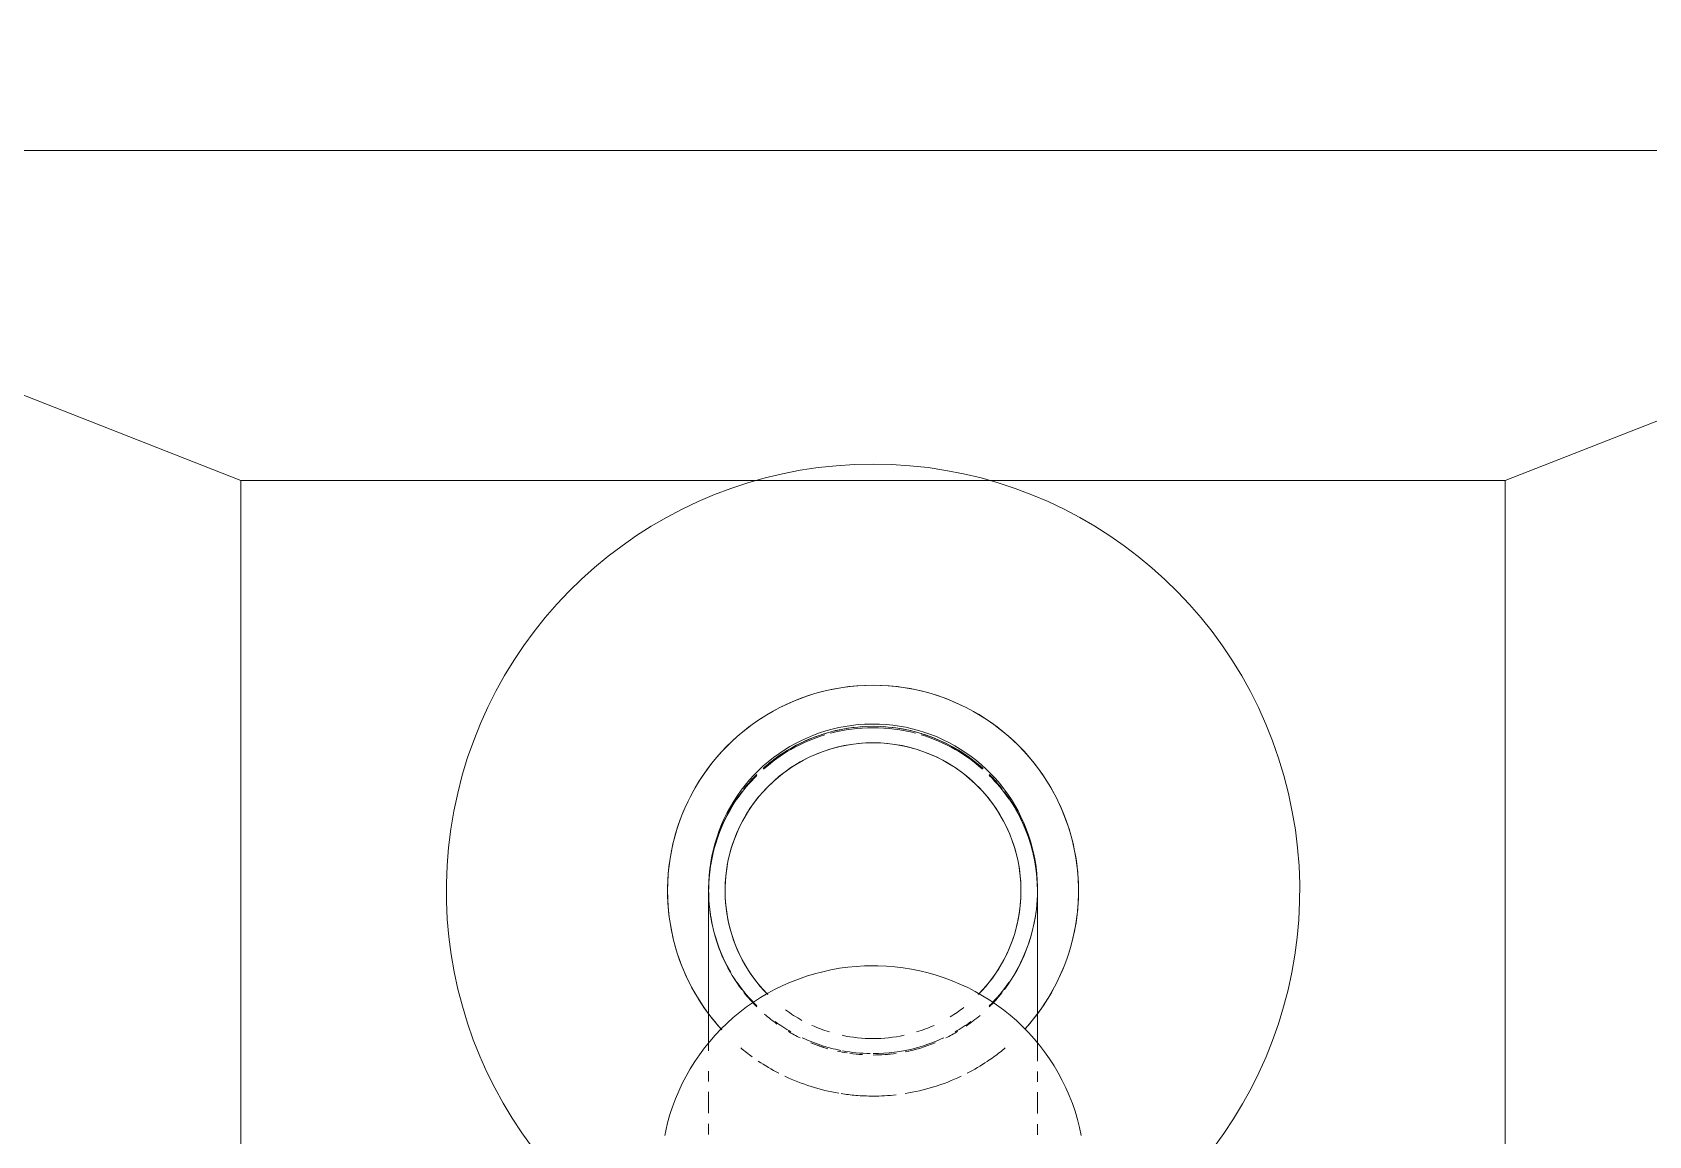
# Model space of a CAD drawing. Header units: millimetres. Extents: x -4000 to 187956, y -58990 to 162485.
# Drawn here: x 847.5 to 1044.2, y 15980.2 to 16114.5 of the extents above; entities that cross this region are included whole.
import ezdxf

# ---------------------------------------------------------------- set-up
doc = ezdxf.new("R2010")
doc.units = ezdxf.units.MM
doc.layers.add('A-FLOR-PATT', color=8, linetype='Continuous', lineweight=13)
doc.layers.add('P-SANR-FIXT', color=6, linetype='Continuous', lineweight=9)

# ---------------------------------------------------------------- blocks, each defined once
blk = doc.blocks.new('C2400 - C2400-V822-0_000')
at = {"layer": 'P-SANR-FIXT', "color": 252}
for p, q in [((-76.92, -259.9), (-76.92, -153.09)), ((76.92, -153.09), (76.92, -259.9)), ((-76.92, -259.9), (-215.83, -314.46)), ((76.92, -259.9), (-76.92, -259.9)), ((215.83, -314.46), (76.92, -259.9))]:
    blk.add_line(p, q, dxfattribs=at)
at = {"layer": 'P-SANR-FIXT', "color": 254}
for p, q in [((-20, -181.59), (-20, -180.28)), ((20, -180.31), (20, -181.62)), ((-20, -184.19), (-20, -182.89)), ((-20, -185.47), (-20, -184.19)), ((20, -182.93), (20, -184.22)), ((20, -184.22), (20, -185.51)), ((-20, -188), (-20, -186.74)), ((20, -186.78), (20, -188.03)), ((20, -190.49), (20, -191.69)), ((-20, -198.31), (-20, -197.27)), ((-20, -199.31), (-20, -198.31)), ((20, -197.3), (20, -198.33)), ((20, -198.33), (20, -199.33)), ((-20, -200.27), (-20, -199.31)), ((-20, -201.2), (-20, -200.27)), ((20, -199.33), (20, -200.3)), ((20, -200.3), (20, -201.22)), ((-20, -202.09), (-20, -201.2)), ((-20, -202.94), (-20, -202.09)), ((20, -201.22), (20, -202.11)), ((20, -202.11), (20, -202.96)), ((-20, -203.75), (-20, -202.94)), ((-20, -204.52), (-20, -203.75)), ((-20, -205.24), (-20, -204.52)), ((20, -202.96), (20, -203.77)), ((20, -203.77), (20, -204.54)), ((-20, -205.92), (-20, -205.24)), ((-20, -206.55), (-20, -205.92)), ((20, -204.54), (20, -205.26)), ((20, -205.26), (20, -205.94)), ((20, -205.94), (20, -206.57)), ((-20, -207.14), (-20, -206.55)), ((-20, -207.67), (-20, -207.14)), ((-20, -208.16), (-20, -207.67)), ((-20, -208.6), (-20, -208.16)), ((20, -206.57), (20, -207.15)), ((20, -207.15), (20, -207.69)), ((20, -207.69), (20, -208.18)), ((20, -208.18), (20, -208.61)), ((-20, -208.99), (-20, -208.6)), ((-20, -209.33), (-20, -208.99)), ((-20, -209.62), (-20, -209.33)), ((-20, -209.86), (-20, -209.62)), ((-20, -210.04), (-20, -209.86)), ((-20, -210), (-20, -210.14)), ((-20, -210.17), (-20, -210.04)), ((-20, -210.14), (-20, -210.24)), ((-20, -210.25), (-20, -210.17)), ((-20, -210.24), (-20, -210.28)), ((-20, -210.28), (-20, -210.25)), ((-20, -210.49), (-20, -210.28)), ((20, -210.28), (19.98, -211.08)), ((20, -208.61), (20, -209)), ((20, -209), (20, -209.34)), ((20, -209.34), (20, -209.63)), ((20, -209.63), (20, -209.86)), ((20, -209.86), (20, -210.05)), ((20, -210.04), (20, -210)), ((20, -210.17), (20, -210.04)), ((20, -210.05), (20, -210.18)), ((20, -210.25), (20, -210.17)), ((20, -210.18), (20, -210.25)), ((20, -210.25), (20, -210.28)), ((20, -210.28), (20, -210.25)), ((-19.97, -211.29), (-20, -210.49)), ((-19.92, -212.09), (-19.97, -211.29)), ((-19.83, -212.89), (-19.92, -212.09)), ((19.94, -211.88), (19.86, -212.67)), ((19.98, -211.08), (19.94, -211.88)), ((-19.71, -213.68), (-19.83, -212.89)), ((-19.56, -214.46), (-19.71, -213.68)), ((19.6, -214.25), (19.43, -215.03)), ((19.74, -213.47), (19.6, -214.25)), ((19.86, -212.67), (19.74, -213.47)), ((-19.37, -215.24), (-19.56, -214.46)), ((-19.16, -216.01), (-19.37, -215.24)), ((-18.92, -216.77), (-19.16, -216.01)), ((19.22, -215.81), (18.98, -216.57)), ((19.43, -215.03), (19.22, -215.81)), ((-18.64, -217.53), (-18.92, -216.77)), ((-18.34, -218.27), (-18.64, -217.53)), ((-18, -218.99), (-18.34, -218.27)), ((18.42, -218.07), (18.1, -218.8)), ((18.72, -217.32), (18.42, -218.07)), ((18.98, -216.57), (18.72, -217.32)), ((-17.64, -219.71), (-18, -218.99)), ((-17.25, -220.4), (-17.64, -219.71)), ((17.36, -220.22), (16.95, -220.9)), ((17.74, -219.51), (17.36, -220.22)), ((18.1, -218.8), (17.74, -219.51)), ((-16.83, -221.08), (-17.25, -220.4)), ((-16.38, -221.75), (-16.83, -221.08)), ((-15.91, -222.4), (-16.38, -221.75)), ((16.04, -222.22), (15.55, -222.85)), ((16.51, -221.57), (16.04, -222.22)), ((16.95, -220.9), (16.51, -221.57)), ((-15.41, -223.02), (-15.91, -222.4)), ((-14.89, -223.63), (-15.41, -223.02)), ((-14.35, -224.21), (-14.89, -223.63)), ((14.5, -224.06), (13.93, -224.63)), ((15.04, -223.47), (14.5, -224.06)), ((15.55, -222.85), (15.04, -223.47)), ((-13.78, -224.78), (-14.35, -224.21)), ((-13.19, -225.31), (-13.78, -224.78)), ((-12.58, -225.83), (-13.19, -225.31)), ((-11.94, -226.32), (-12.58, -225.83)), ((12.74, -225.69), (12.12, -226.19)), ((13.35, -225.17), (12.74, -225.69)), ((13.93, -224.63), (13.35, -225.17)), ((-11.29, -226.79), (-11.94, -226.32)), ((-10.62, -227.22), (-11.29, -226.79)), ((-9.94, -227.64), (-10.62, -227.22)), ((-9.24, -228.02), (-9.94, -227.64)), ((-8.52, -228.37), (-9.24, -228.02)), ((9.43, -227.92), (8.71, -228.28)), ((10.12, -227.53), (9.43, -227.92)), ((10.81, -227.11), (10.12, -227.53)), ((11.47, -226.66), (10.81, -227.11)), ((12.12, -226.19), (11.47, -226.66)), ((-7.79, -228.7), (-8.52, -228.37)), ((-7.05, -229), (-7.79, -228.7)), ((-6.29, -229.26), (-7.05, -229)), ((-5.53, -229.5), (-6.29, -229.26)), ((-4.75, -229.71), (-5.53, -229.5)), ((-3.97, -229.88), (-4.75, -229.71)), ((-3.19, -230.02), (-3.97, -229.88)), ((-2.39, -230.13), (-3.19, -230.02)), ((3.4, -229.99), (2.61, -230.11)), ((4.18, -229.84), (3.4, -229.99)), ((4.96, -229.65), (4.18, -229.84)), ((5.73, -229.44), (4.96, -229.65)), ((6.5, -229.19), (5.73, -229.44)), ((7.25, -228.92), (6.5, -229.19)), ((7.99, -228.61), (7.25, -228.92)), ((8.71, -228.28), (7.99, -228.61)), ((-1.6, -230.21), (-2.39, -230.13)), ((-0.8, -230.26), (-1.6, -230.21)), ((0, -230.28), (-0.8, -230.26)), ((0.22, -230.28), (0, -230.28)), ((1.02, -230.25), (0.22, -230.28)), ((1.81, -230.2), (1.02, -230.25)), ((2.61, -230.11), (1.81, -230.2))]:
    blk.add_line(p, q, dxfattribs=at)
at = {"layer": 'P-SANR-FIXT', "color": 250, "flags": 128}
for points in [[(-25.34, -180.19), (-25.13, -181.18), (-24.88, -182.17), (-24.58, -183.15), (-24.25, -184.11), (-23.88, -185.06), (-23.47, -186), (-23.02, -186.91), (-22.54, -187.81), (-22.02, -188.69), (-21.46, -189.55), (-20.87, -190.38), (-20.25, -191.2), (-19.59, -191.98), (-18.91, -192.74), (-18.19, -193.47), (-17.44, -194.18), (-16.67, -194.85), (-15.87, -195.49), (-15.04, -196.1), (-14.19, -196.68), (-13.32, -197.22), (-12.43, -197.73), (-11.52, -198.2), (-10.58, -198.63), (-9.64, -199.03), (-8.67, -199.39), (-7.69, -199.71), (-6.7, -200), (-5.7, -200.24), (-4.69, -200.45), (-3.68, -200.61), (-2.65, -200.74), (-1.63, -200.82), (-0.6, -200.87), (0, -200.87)], [(0, -200.87), (1.03, -200.85), (2.06, -200.79), (3.08, -200.69), (4.1, -200.55), (5.12, -200.37), (6.12, -200.14), (7.12, -199.88), (8.11, -199.58), (9.08, -199.24), (10.04, -198.87), (10.98, -198.45), (11.9, -198), (12.81, -197.52), (13.69, -196.99), (14.55, -196.44), (15.39, -195.85), (16.21, -195.22), (17, -194.57), (17.76, -193.88), (18.49, -193.17), (19.2, -192.43), (19.87, -191.65), (20.51, -190.86), (21.12, -190.04), (21.7, -189.19), (22.24, -188.32), (22.74, -187.44), (23.21, -186.53), (23.64, -185.61), (24.04, -184.66), (24.39, -183.71), (24.71, -182.74), (24.99, -181.76), (25.22, -180.77), (25.34, -180.19)]]:
    blk.add_lwpolyline(points, dxfattribs=at)
at = {"layer": 'P-SANR-FIXT', "color": 253, "flags": 128}
for points in [[(-20, -197.27), (-20, -196.21), (-20, -195.11), (-20, -193.99), (-20, -192.84), (-20, -191.66), (-20, -190.46), (-20, -189.24)], [(20, -191.69), (20, -192.87), (20, -194.02), (20, -195.14), (20, -196.24), (20, -197.3)]]:
    blk.add_lwpolyline(points, dxfattribs=at)
at = {"layer": 'P-SANR-FIXT', "color": 252}
for start, end in [(116.3079, 270), (270, 63.5549)]:
    blk.add_arc((0, -210), 51.91, start, end, dxfattribs=at)
at = {"layer": 'P-SANR-FIXT', "color": 254}
for radius, start, end in [(25, 98.9536, 115.4362), (25, 98.9536, 115.4362), (25, 90, 96.4625), (25, 90, 96.4625), (25, 85.1808, 90), (25, 85.1808, 90), (25, 81.0464, 85.1808), (25, 64.5638, 80.3978), (25, 64.5638, 80.3978), (25, 117.2993, 123.7924), (25, 117.2993, 123.7924), (25, 56.0553, 62.7007), (25, 56.0553, 62.7007), (25, 126, 130.0473), (25, 126, 130.0473), (25, 123.7924, 126), (20, 101.2505, 112.231), (20, 90, 98.1307), (20, 81.8693, 86.2725), (25, 49.9527, 54), (25, 49.9527, 54), (20, 116.324, 121.0859), (18, 90, 102.0961), (18, 90, 102.0961), (18, 77.9039, 90), (18, 77.9039, 90), (20, 67.769, 74.0875), (20, 58.9141, 63.676), (25, 137.6114, 162), (20, 124.5138, 130.6134), (18, 121.4549, 127.8332), (18, 121.4549, 127.8332), (18, 107.1478, 114.4108), (18, 107.1478, 114.4108), (18, 65.5892, 72.8522), (18, 65.5892, 72.8522), (18, 53.6458, 61.2823), (18, 53.6458, 61.2823), (20, 48.6808, 54.234), (25, 18, 42.6685), (20, 135, 141.8507), (20, 136.0833, 140.8051), (20, 38.1493, 45), (20, 39.1949, 44.6199), (20, 143.0466, 174.5229), (20, 143.0466, 174.5229), (18, 135.353, 180), (18, 0, 44.647), (20, 13.2707, 36.9534), (20, 5.4771, 36.9534), (25, 162, 198), (25, 342, 18), (20, 5.4771, 9.6164), (20, 178.1702, 180), (20, 178.1702, 180), (20, 180, 185.2351), (20, 180, 216.9534), (18, 180, 225), (18, 315, 0), (20, 323.0466, 0), (20, 354.7649, 1.8298), (20, 0, 1.8298), (20, 185.4771, 190.8071), (20, 323.0466, 354.5229), (20, 193.2707, 216.9534), (25, 198, 234), (25, 306, 342), (20, 218.1493, 224.6199), (20, 218.1493, 225), (18, 225, 270), (18, 270, 315), (20, 315, 321.8507), (20, 315.3801, 321.8507), (20, 227.9942, 238.7073), (20, 227.9942, 270), (20, 270, 312.0058), (20, 303.9357, 312.0058), (20, 239.6719, 266.3813), (20, 273.6187, 301.2927), (25, 234, 270), (25, 270, 306)]:
    blk.add_arc((0, -210), radius, start, end, dxfattribs=at)
at = {"layer": 'P-SANR-FIXT', "color": 253}
for radius, start, end in [(25, 81.0464, 85.1808), (25, 137.6114, 270), (25, 270, 42.6685), (18, 135.353, 270), (18, 270, 44.647)]:
    blk.add_arc((0, -210), radius, start, end, dxfattribs=at)
at = {"layer": 'P-SANR-FIXT', "color": 50}
for radius, start, end in [(25, 123.7924, 126), (20, 101.2505, 105.9125), (20, 91.8947, 96.4885), (20, 77.5284, 80.936), (20, 77.5284, 80.936), (20, 116.324, 121.0859), (20, 67.769, 72.9479), (20, 58.9141, 63.676)]:
    blk.add_arc((0, -210), radius, start, end, dxfattribs=at)
at = {"layer": 'P-SANR-FIXT', "color": 254}
for major_axis, start_param, end_param in [((-20, 0), 4.712389, 4.974188), ((20, 0), 1.383555, 1.553703), ((20, 0), 1.308997, 1.372567), ((20, 0), 1.876899, 2.016035), ((20, 0), 1.125557, 1.264693), ((20, 0), 2.094395, 2.207722), ((20, 0), 0.933871, 1.047198), ((20, 0), 2.356194, 2.546073), ((20, 0), 0.59552, 0.785398), ((20, 0), 2.617994, 2.879793), ((20, 0), 0.261799, 0.523599), ((20, 0), 2.915603, 3.141593), ((20, 0), 0, 0.22599), ((20, 0), 3.141593, 3.367582), ((20, 0), 6.057196, 6.283185), ((20, 0), 3.403392, 3.665191), ((20, 0), 5.759587, 6.021386), ((20, 0), 3.737112, 3.926991), ((20, 0), 5.497787, 5.687666), ((20, 0), 3.983608, 4.18879), ((20, 0), 5.235988, 5.44117), ((20, 0), 4.18879, 4.41473), ((20, 0), 5.010048, 5.235988), ((20, 0), 4.45059, 4.712389), ((-20, 0), 1.570796, 1.832596)]:
    blk.add_ellipse((0, -210), major_axis=major_axis, ratio=0.991554, start_param=start_param, end_param=end_param, dxfattribs=at)
at = {"layer": 'P-SANR-FIXT', "color": 50}
for start_param, end_param in [(1.832596, 1.876899), (1.264693, 1.308997)]:
    blk.add_ellipse((0, -210), major_axis=(20, 0), ratio=0.991554, start_param=start_param, end_param=end_param, dxfattribs=at)
blk = doc.blocks.new('CMF2_NHAXUONG_A_rvt-1-0_000')
at = {"layer": 'A-FLOR-PATT', "lineweight": 9}
h = blk.add_hatch(dxfattribs=at)
h.set_pattern_fill('FP_26', color=252, style=0, pattern_type=2)
h.set_pattern_definition([(270, (159525.1, 137899.7), (600, 4e-14), []), (0, (159525.1, 137899.7), (0, 600), [])])
h.paths.add_polyline_path([(153350, 499.64), (154799.88, 499.64), (154799.88, 5749.54), (153550, 5749.54), (153550, 4899.28), (153349.79, 4899.28), (153349.99, 751.94)])
h.paths.add_polyline_path([(160850.16, 499.64), (165000, 499.64), (165000, 999.28), (165499.79, 999.28), (165499.79, 1749.49), (160850.16, 1749.49), (160850.16, 751.94)])
h.paths.add_polyline_path([(161612.4, 692.63), (161106.49, 692.63), (161106.49, 1295.25), (161612.4, 1295.25), (161612.4, 751.94)])
h.paths.add_polyline_path([(162656.18, 692.63), (162150.27, 692.63), (162150.27, 1295.25), (162656.18, 1295.25), (162656.18, 751.94)])
h.paths.add_polyline_path([(164268.71, 692.63), (164268.71, 1295.25), (164774.62, 1295.25), (164774.62, 692.63)])
h.paths.add_polyline_path([(163221.93, 692.63), (163221.93, 1295.25), (163727.84, 1295.25), (163727.84, 692.63)])
h.paths.add_polyline_path([(153537.16, 761.69), (153537.16, 1267.6), (154139.79, 1267.6), (154139.79, 761.69), (153612.16, 761.69)])
h.paths.add_polyline_path([(153537.16, 1846.69), (153537.16, 2352.6), (154139.79, 2352.6), (154139.79, 1846.69), (153612.16, 1846.69)])
h.paths.add_polyline_path([(154139.79, 2871.7), (153537.16, 2871.7), (153537.16, 3377.61), (154139.79, 3377.61), (154139.79, 2942)])
h.paths.add_polyline_path([(162682.15, 3699.39), (165499.79, 3699.39), (165499.79, 4949.58), (162649.89, 4949.58), (162649.89, 3699.39)])
h.paths.add_polyline_path([(154139.79, 3896.7), (153537.16, 3896.7), (153537.16, 4402.61), (154139.79, 4402.04), (154139.79, 3964.03)])
h.paths.add_polyline_path([(163957.63, 4154.6), (163821.93, 4154.6), (163821.93, 4757.22), (164327.84, 4757.22), (164327.84, 4154.6), (164099.33, 4154.6)])
h.paths.add_polyline_path([(164771.93, 4154.6), (164771.93, 4757.22), (165277.84, 4757.22), (165277.84, 4154.6), (164949.66, 4154.6)])
h.paths.add_polyline_path([(153895.61, 4921.7), (153737.16, 4921.7), (153737.16, 5427.61), (154339.79, 5427.61), (154339.79, 4921.7), (154179.05, 4921.7)])
h.paths.add_polyline_path([(78549.79, 5349.52), (80774.79, 5349.52), (80774.79, 6362.02), (78549.79, 6362.02), (78549.79, 5424.09)])
h.paths.add_polyline_path([(80974.79, 5349.52), (82224.79, 5349.52), (82224.79, 7249.52), (80974.79, 7249.52), (80974.79, 5424.09)])
h.paths.add_polyline_path([(80587.16, 5565.67), (79984.54, 5565.67), (79984.54, 6071.58), (80587.16, 6071.58), (80587.16, 5716.1)])
h.paths.add_polyline_path([(81335.71, 5565.67), (81163.49, 5565.67), (81163.49, 6071.58), (81766.12, 6071.58), (81766.12, 5565.67), (81619.15, 5565.67)])
h.paths.add_polyline_path([(81163.49, 6528.17), (81163.49, 7034.08), (81766.12, 7034.08), (81766.12, 6528.17), (81619.15, 6528.17)])
h.paths.add_polyline_path([(556.14, 15799.64), (4199.78, 15799.64), (4199.78, 17049.64), (499.79, 17049.64), (499.79, 15799.64)])
h.paths.add_polyline_path([(1621.83, 15990.17), (1621.83, 16592.79), (2127.74, 16592.79), (2127.74, 15990.17), (1689.88, 15990.17)])
h.paths.add_polyline_path([(2681.91, 15990.17), (2546.83, 15990.17), (2546.83, 16592.79), (3052.74, 16592.79), (3052.74, 15990.17), (2823.63, 15990.17)])
h.paths.add_polyline_path([(3673.95, 15990.17), (3471.83, 15990.17), (3471.83, 16592.79), (3977.74, 16592.79), (3977.74, 15990.17), (3815.66, 15990.17)])
h.paths.add_polyline_path([(4199.78, 18499.58), (4199.78, 19749.58), (499.79, 19749.58), (499.79, 18499.58), (3957.38, 18499.58)])
h.paths.add_polyline_path([(2546.83, 18954.69), (2546.83, 19557.32), (3052.74, 19557.32), (3052.74, 18954.69), (2823.63, 18954.69)])
h.paths.add_polyline_path([(1973.32, 18954.69), (1621.83, 18954.69), (1621.83, 19557.32), (2127.74, 19557.32), (2127.74, 18954.69)])
h.paths.add_polyline_path([(1202.74, 18954.69), (696.83, 18954.69), (696.83, 19557.32), (1202.74, 19557.32), (1202.74, 19148.52)])
h.paths.add_polyline_path([(1689.88, 19949.58), (4199.78, 19949.58), (4199.78, 21199.58), (499.79, 21199.58), (499.79, 19949.58), (1123.01, 19949.58)])
h.paths.add_polyline_path([(696.83, 20137.56), (696.83, 20740.19), (1202.74, 20740.19), (1202.74, 20137.56), (839.57, 20137.56)])
h.paths.add_polyline_path([(3471.83, 20137.56), (3471.83, 20740.19), (3977.74, 20740.19), (3977.74, 20137.56), (3673.95, 20137.56)])
h.paths.add_polyline_path([(2127.74, 20137.56), (1621.83, 20137.56), (1621.83, 20740.19), (2127.74, 20740.19), (2127.74, 20170.56)])
h.paths.add_polyline_path([(3052.74, 20137.56), (2546.83, 20137.56), (2546.83, 20740.19), (3052.74, 20740.19), (3052.74, 20170.56)])
h.paths.add_polyline_path([(163249.04, 76099.64), (165500.21, 76099.64), (165500.21, 77349.64), (161850.21, 77349.64), (161850.21, 76099.64), (162682.15, 76099.64)])
h.paths.add_polyline_path([(1689.88, 76099.64), (4149.79, 76099.64), (4149.79, 77349.64), (499.79, 77349.64), (499.79, 76099.64), (1123.01, 76099.64)])
h.paths.add_polyline_path([(2590.58, 76552.26), (2590.58, 77154.88), (3096.49, 77154.88), (3096.49, 76552.26), (2681.91, 76552.26)])
h.paths.add_polyline_path([(1831.6, 76552.26), (1653.08, 76552.26), (1653.08, 77154.88), (2158.99, 77154.88), (2158.99, 76552.26), (1973.32, 76552.26)])
h.paths.add_polyline_path([(715.58, 76552.26), (715.58, 77154.88), (1221.49, 77154.88), (1221.49, 76552.26), (839.57, 76552.26)])
h.paths.add_polyline_path([(3815.66, 76552.26), (3528.08, 76552.26), (3528.08, 77154.88), (4033.99, 77154.88), (4033.99, 76552.26), (3957.38, 76552.26)])
h.paths.add_polyline_path([(163957.63, 76557.26), (163881.01, 76557.26), (163881.01, 77159.88), (164386.92, 77159.88), (164386.92, 76557.26), (164099.33, 76557.26)])
h.paths.add_polyline_path([(165091.39, 76557.26), (164797.26, 76557.26), (164797.26, 77159.88), (165303.17, 77159.88), (165303.17, 76557.26), (165233.11, 76557.26)])
h.paths.add_polyline_path([(162257, 76557.26), (162047.26, 76557.26), (162047.26, 77159.88), (162553.17, 77159.88), (162553.17, 76557.26), (162398.7, 76557.26)])
h.paths.add_polyline_path([(162968.51, 76557.26), (162968.51, 77159.88), (163474.42, 77159.88), (163474.42, 76557.26), (163107.31, 76557.26)])
h.paths.add_polyline_path([(499.79, 77549.64), (4149.79, 77549.64), (4149.79, 78799.69), (499.79, 78799.69), (499.79, 77842.41)])
h.paths.add_polyline_path([(165500.21, 77549.64), (165500.21, 78799.64), (161850.21, 78799.64), (161850.21, 77549.64), (164949.66, 77549.64)])
h.paths.add_polyline_path([(715.58, 77737.63), (715.58, 78340.25), (1221.49, 78340.25), (1221.49, 77737.63), (839.57, 77737.63)])
h.paths.add_polyline_path([(1653.08, 77737.63), (1653.08, 78340.25), (2158.99, 78340.25), (2158.99, 77737.63), (1689.88, 77737.63)])
h.paths.add_polyline_path([(2590.58, 77737.63), (2590.58, 78340.25), (3096.49, 78340.25), (3096.49, 77737.63), (2681.91, 77737.63)])
h.paths.add_polyline_path([(165233.11, 77742.62), (164778.51, 77742.62), (164778.51, 78345.25), (165284.42, 78345.25), (165284.42, 77742.62)])
h.paths.add_polyline_path([(162903.51, 77742.62), (162903.51, 78345.25), (163409.42, 78345.25), (163409.42, 77742.62), (162965.59, 77742.62)])
h.paths.add_polyline_path([(164346.92, 77742.62), (163841.01, 77742.62), (163841.01, 78345.25), (164346.92, 78345.25), (164346.92, 77842.41)])
h.paths.add_polyline_path([(161850.21, 80349.64), (165500.21, 80349.64), (165499.79, 81099.2), (165000, 81099.2), (165000, 81599.64), (161850.21, 81599.64), (161850.21, 80762.51)])
h.paths.add_polyline_path([(4149.79, 80349.64), (4149.79, 81599.55), (1000, 81599.55), (1000, 81099.2), (499.79, 81099.2), (500, 80350.4), (3957.38, 80349.68)])
h.paths.add_polyline_path([(163107.31, 80794.78), (162972.26, 80794.78), (162972.26, 81397.4), (163478.17, 81397.4), (163478.17, 80794.78), (163249.04, 80794.78)])
h.paths.add_polyline_path([(164398.17, 80794.78), (163892.26, 80794.78), (163892.26, 81397.4), (164398.17, 81397.4), (164398.17, 81054.52)])
h.paths.add_polyline_path([(162556.92, 80806.9), (162051.01, 80806.9), (162051.01, 81409.52), (162556.92, 81409.52), (162556.92, 80908.51)])
h.paths.add_polyline_path([(2965.35, 80820.03), (2515.58, 80820.03), (2515.58, 81422.65), (3021.49, 81422.65), (3021.49, 80820.03)])
h.paths.add_polyline_path([(1973.32, 80820.03), (1595.58, 80820.03), (1595.58, 81422.65), (2101.49, 81422.65), (2101.49, 80820.03)])
h.paths.add_polyline_path([(3448.08, 80820.03), (3448.08, 81422.65), (3953.99, 81422.65), (3953.99, 80820.03), (3532.22, 80820.03)])
h.paths.add_polyline_path([(85450, 134849.41), (87450, 134849.41), (87450, 135849.41), (85450, 135849.41), (85450, 135076.24)])
h.paths.add_polyline_path([(83319.78, 134849.41), (85250, 134849.41), (85250, 135849.41), (83250, 135849.41), (83250, 134849.41)])
h.paths.add_polyline_path([(85020.39, 135046.45), (84644.32, 135046.45), (84644.32, 135552.36), (85246.95, 135552.36), (85246.95, 135046.45)])
h.paths.add_polyline_path([(85862.19, 135048.95), (85862.19, 135554.86), (86464.82, 135554.86), (86464.82, 135048.95), (86154.14, 135048.95)])
h.paths.add_polyline_path([(11893.62, 135099.65), (12449.79, 135099.65), (12449.79, 140699.64), (11199.68, 140699.64), (11199.68, 135099.65), (11326.75, 135099.65)])
h.paths.add_polyline_path([(153549.79, 135099.75), (154799.68, 135099.75), (154799.68, 140699.64), (153549.79, 140699.64), (153549.79, 136244.28)])
h.paths.add_polyline_path([(11659.54, 135313.72), (11659.54, 135819.63), (12262.16, 135819.63), (12262.16, 135313.72), (11893.62, 135313.72)])
h.paths.add_polyline_path([(153895.61, 135313.72), (153742.07, 135313.72), (153742.07, 135819.63), (154344.69, 135819.63), (154344.69, 135313.72), (154037.33, 135313.72)])
h.paths.add_polyline_path([(163815.91, 135999.54), (165500.12, 135999.54), (165500.12, 137249.82), (162649.79, 137249.82), (162649.79, 135999.54)])
h.paths.add_polyline_path([(2823.63, 135999.54), (3349.79, 135999.54), (3349.79, 137249.81), (499.88, 137249.81), (499.88, 135999.54), (1689.88, 135999.54)])
h.paths.add_polyline_path([(1671.83, 136187.79), (1671.83, 136790.41), (2177.74, 136790.41), (2177.74, 136187.79), (1689.88, 136187.79)])
h.paths.add_polyline_path([(721.83, 136187.79), (721.83, 136790.41), (1227.74, 136790.41), (1227.74, 136187.79)])
h.paths.add_polyline_path([(164771.83, 136192.96), (164771.83, 136795.59), (165277.74, 136795.59), (165277.74, 136192.96), (164949.66, 136192.96)])
h.paths.add_polyline_path([(163821.83, 136192.96), (163821.83, 136795.59), (164327.74, 136795.59), (164327.74, 136192.96)])
h.paths.add_polyline_path([(12177.05, 136247.06), (11659.54, 136247.06), (11659.54, 136752.97), (12262.16, 136752.97), (12262.16, 136247.06)])
h.paths.add_polyline_path([(154037.33, 136247.06), (153742.07, 136247.06), (153742.07, 136752.97), (154344.69, 136752.97), (154344.69, 136247.06), (154179.05, 136247.06)])
h.paths.add_polyline_path([(12177.05, 137180.39), (11659.54, 137180.39), (11659.54, 137686.3), (12262.16, 137686.3), (12262.16, 137180.39)])
h.paths.add_polyline_path([(154179.05, 137180.39), (153742.07, 137180.39), (153742.07, 137686.3), (154344.69, 137686.3), (154344.69, 137180.39)])
h.paths.add_polyline_path([(12262.16, 138113.72), (11659.54, 138113.72), (11659.54, 138619.63), (12262.16, 138619.63), (12262.16, 138288.34)])
h.paths.add_polyline_path([(154344.69, 138113.72), (153742.07, 138113.72), (153742.07, 138619.63), (154344.69, 138619.63), (154344.69, 138142.34)])
h.paths.add_polyline_path([(12262.16, 139047.05), (11659.54, 139047.05), (11659.54, 139552.96), (12262.16, 139552.96), (12262.16, 139164.37)])
h.paths.add_polyline_path([(154179.05, 139047.05), (153742.07, 139047.05), (153742.07, 139552.96), (154344.69, 139552.96), (154344.69, 139047.05)])
h.paths.add_polyline_path([(165500.37, 139449.5), (165500.37, 140699.66), (161049.79, 140699.66), (161049.79, 139449.5), (164949.66, 139449.5)])
h.paths.add_polyline_path([(499.79, 139449.73), (4949.79, 139449.74), (4949.79, 139699.28), (4900, 139699.28), (4900, 140699.64), (1000, 140699.64), (1000, 140199.28), (499.79, 140199.28)])
h.paths.add_polyline_path([(161690.13, 139909.76), (161331.63, 139909.76), (161331.63, 140512.38), (161837.54, 140512.38), (161837.54, 139909.76), (161831.85, 139909.76)])
h.paths.add_polyline_path([(163390.76, 139909.76), (163287.88, 139909.76), (163287.88, 140512.38), (163793.79, 140512.38), (163793.79, 139909.76), (163532.48, 139909.76)])
h.paths.add_polyline_path([(162812.75, 139909.76), (162306.83, 139909.76), (162306.83, 140512.38), (162812.75, 140512.38), (162812.75, 140040.4)])
h.paths.add_polyline_path([(164777.52, 139909.76), (164271.61, 139909.76), (164271.61, 140512.38), (164777.52, 140512.38), (164777.52, 140040.4)])
h.paths.add_polyline_path([(1727.96, 139915.76), (1222.05, 139915.76), (1222.05, 140518.38), (1727.96, 140518.38), (1727.96, 140040.4)])
h.paths.add_polyline_path([(3181.83, 139915.76), (3181.83, 140518.38), (3687.74, 140518.38), (3687.74, 139915.76), (3248.79, 139915.76)])
h.paths.add_polyline_path([(2398.48, 139915.76), (2171.83, 139915.76), (2171.83, 140518.38), (2677.74, 140518.38), (2677.74, 139915.76), (2540.2, 139915.76)])
h.paths.add_polyline_path([(4171.83, 139915.76), (4171.83, 140518.38), (4677.74, 140518.38), (4677.74, 139915.76), (4240.82, 139915.76)])
h.paths.add_polyline_path([(12262.16, 139980.38), (11659.54, 139980.38), (11659.54, 140486.29), (12262.16, 140486.29), (12262.16, 140040.4)])
h.paths.add_polyline_path([(154344.69, 139980.38), (153742.07, 139980.38), (153742.07, 140486.29), (154344.69, 140486.29), (154344.69, 140040.4)])
at = {"layer": 'P-SANR-FIXT', "color": 250, "lineweight": 9, "rotation": 180}
blk.add_blockref('C2400 - C2400-V822-0_000', (949.78, 15800.01), dxfattribs=at)

msp = doc.modelspace()

# ---------------------------------------------------------------- block references
at = {"lineweight": 5}
msp.add_blockref('CMF2_NHAXUONG_A_rvt-1-0_000', (0, 0), dxfattribs=at)

doc.saveas('drawing.dxf')
